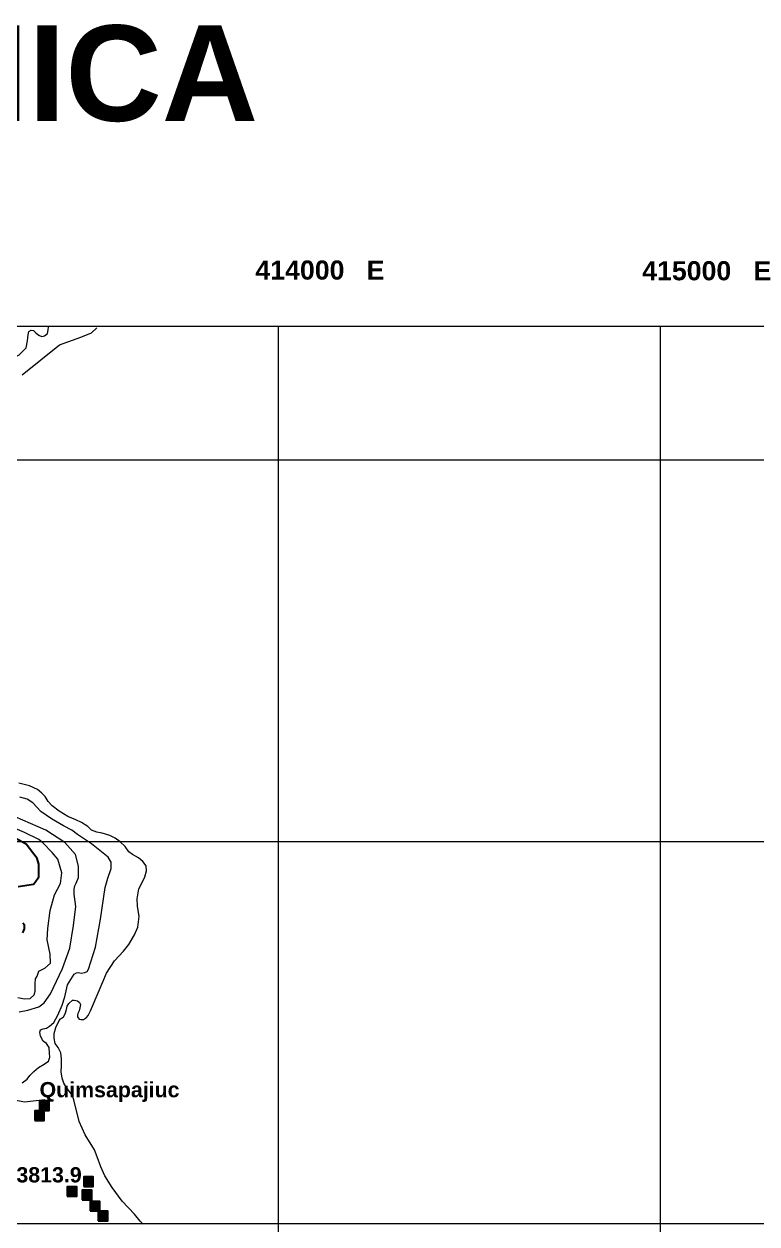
# Model space of a CAD drawing. Header units: metres. Extents: x 405809 to 420020, y 8257398 to 8272141.
# Drawn here: x 413335 to 415253, y 8268999 to 8272141 of the extents above; entities that cross this region are included whole.
import ezdxf
from ezdxf.enums import TextEntityAlignment as Align

# ---------------------------------------------------------------- set-up
doc = ezdxf.new("R2010")
doc.units = ezdxf.units.M
for name, color, linetype, lineweight in [('COORDENADAS', 30, 'Continuous', 5), ('CURVAS MAESTRAS', 90, 'Continuous', 25), ('CURVAS SECUNDARIS', 46, 'Continuous', 9), ('PERIMETRO DE LA ISLA', 7, 'Continuous', 18), ('texto', 7, 'Continuous', 13)]:
    doc.layers.add(name, color=color, linetype=linetype, lineweight=lineweight)
doc.layers.add('VIVIENDAS', color=1, linetype='Continuous')
doc.styles.add('CARLOS', font='arialbd.ttf', dxfattribs={"height": 48})

msp = doc.modelspace()

# ---------------------------------------------------------------- hatches: boundary and pattern name
at = {"layer": 'VIVIENDAS'}
for points in [[(413375.7, 8269296), (413400.7, 8269296), (413400.7, 8269321), (413375.7, 8269321)], [(413362.7, 8269270), (413387.7, 8269270), (413387.7, 8269295), (413362.7, 8269295)], [(413491, 8269096.9), (413516, 8269096.9), (413516, 8269121.9), (413491, 8269121.9)], [(413447.6, 8269071.2), (413472.6, 8269071.2), (413472.6, 8269096.2), (413447.6, 8269096.2)], [(413487.3, 8269062.4), (413512.3, 8269062.4), (413512.3, 8269087.4), (413487.3, 8269087.4)], [(413507.9, 8269032.8), (413532.9, 8269032.8), (413532.9, 8269057.8), (413507.9, 8269057.8)], [(413529.2, 8269007.1), (413554.2, 8269007.1), (413554.2, 8269032.1), (413529.2, 8269032.1)]]:
    msp.add_hatch(color=256, dxfattribs=at).paths.add_polyline_path(points)

# ---------------------------------------------------------------- linework, layer by layer
at = {"layer": 'COORDENADAS'}
for p, q in [((406200, 8271350), (419600, 8271350)), ((414000, 8271350), (414000, 8257550)), ((415000, 8271350), (415000, 8257550)), ((406200, 8271000), (419600, 8271000)), ((406200, 8270000), (419600, 8270000)), ((406200, 8269000), (419600, 8269000))]:
    msp.add_line(p, q, dxfattribs=at)
at = {"layer": 'CURVAS MAESTRAS'}
for points in [[(413319.6, 8269882.3), (413359.2, 8269888.7), (413364, 8269893.5), (413373.5, 8269907.8), (413373.5, 8269941.1), (413368.8, 8269955.4), (413340.2, 8269993.5), (413268.7, 8270031.6)], [(413331.8, 8269760.8), (413336, 8269771.8), (413336, 8269781), (413331.3, 8269786.7)]]:
    msp.add_lwpolyline(points, dxfattribs=at)
at = {"layer": 'CURVAS SECUNDARIS'}
for points in [[(413121.7, 8271251.4), (413154.7, 8271262.2), (413173, 8271266.8), (413210.1, 8271269.6), (413254.6, 8271262.2), (413288.2, 8271260.5), (413321.4, 8271273.7), (413340.8, 8271293.1), (413344.3, 8271311.4), (413346, 8271326.8), (413347.7, 8271335.9), (413353.8, 8271339.4), (413359.5, 8271338.3), (413366, 8271332.6), (413370.8, 8271327.8), (413375.5, 8271325), (413381.7, 8271323.2), (413388.8, 8271324.5), (413396.1, 8271331), (413398.1, 8271339.9), (413399.1, 8271347.3)], [(413330, 8269368.4), (413342.8, 8269378.3), (413350.3, 8269387.7), (413360.8, 8269398.1), (413372.4, 8269408.5), (413387.5, 8269417.2), (413398.5, 8269425.3), (413402, 8269435.8), (413401.4, 8269445.7), (413400.2, 8269460.8), (413393.3, 8269471.8), (413385.1, 8269477.6), (413377.6, 8269490.9), (413375.9, 8269501.3), (413377.6, 8269507.1), (413384.6, 8269509.4), (413393.3, 8269511.2), (413401.6, 8269516.5), (413413, 8269526.2), (413423.2, 8269545.9), (413434.9, 8269572.1), (413441.4, 8269593.3), (413445.1, 8269609.3), (413448.6, 8269625.2), (413466.1, 8269652.8), (413472.5, 8269656.5), (413477.1, 8269657.4), (413484.5, 8269655.5), (413493.7, 8269657.4), (413500.1, 8269660.1), (413503.5, 8269665.9), (413521.9, 8269723.7), (413535, 8269797.2), (413547, 8269880.3), (413554.2, 8269903.9), (413562.5, 8269929.5), (413562.5, 8269945.9), (413555.3, 8269959.3), (413537.8, 8269973.6), (413511, 8269994.5), (413475, 8270019.1), (413459.6, 8270030.4), (413438, 8270041.7), (413407.1, 8270060.1), (413378.4, 8270078.6), (413357.8, 8270101.2), (413343.4, 8270111.4), (413323.9, 8270116.6)], [(413321.9, 8269554.5), (413344.6, 8269558.4), (413373.7, 8269567.8), (413387.5, 8269577.6), (413404.1, 8269601.2), (413435.1, 8269667.4), (413454.8, 8269720.9), (413464.7, 8269780), (413470, 8269830.5), (413466.1, 8269862.3), (413466.1, 8269875.3), (413467.4, 8269884), (413471.7, 8269890.9), (413477.8, 8269906), (413477.8, 8269935.7), (413469.1, 8269966.7), (413441.8, 8269997.7), (413391.7, 8270030.2), (413351.7, 8270047.7), (413311.5, 8270065.3)], [(413319, 8269592.1), (413336.3, 8269588.2), (413351.1, 8269589.5), (413361.4, 8269598.5), (413363.8, 8269608.2), (413363.8, 8269628.3), (413365, 8269640.3), (413369, 8269647.8), (413373.6, 8269660.4), (413389.6, 8269668.4), (413404.3, 8269681.6), (413402.8, 8269705), (413395.5, 8269743.1), (413396.9, 8269772.5), (413402.8, 8269819.4), (413414.6, 8269860.4), (413430.3, 8269890.3), (413433.4, 8269918.2), (413423.1, 8269954.3), (413408.3, 8269971.5), (413384.5, 8269996.1), (413373.8, 8270006), (413336, 8270024), (413289.2, 8270043.7)], [(412776.3, 8269521.6), (412815.8, 8269496.2), (412869.3, 8269463.9), (412955.2, 8269440), (413008.7, 8269425.9), (413094.7, 8269407.7), (413182, 8269375.3), (413227.2, 8269354), (413278, 8269330.1), (413335.7, 8269318.9), (413389.2, 8269324.5)]]:
    msp.add_lwpolyline(points, dxfattribs=at)
at = {"layer": 'PERIMETRO DE LA ISLA'}
for points in [[(413329.9, 8271222.7), (413379.2, 8271261.3), (413427.7, 8271300.7), (413483.8, 8271321.1), (413511.2, 8271332.6), (413525.6, 8271345.7)], [(413646.6, 8268998.3), (413638.5, 8269006.4), (413623.9, 8269024.2), (413591.4, 8269058.4), (413565.3, 8269094.7), (413546.6, 8269124.9), (413535.6, 8269148.2), (413526, 8269174.2), (413519.1, 8269192.7), (413494.4, 8269232.5), (413479.3, 8269266.8), (413465.5, 8269324.1), (413462, 8269335.5), (413453.3, 8269346.8), (413444.2, 8269358.4), (413439, 8269367.1), (413434.7, 8269380.9), (413432.1, 8269397.4), (413432.6, 8269413.5), (413433.1, 8269431.6), (413431.5, 8269447), (413423.8, 8269461.3), (413416.6, 8269471.7), (413413.7, 8269485.4), (413414.1, 8269497.4), (413418, 8269513.6), (413426.8, 8269531.9), (413430.7, 8269536), (413438.1, 8269541.2), (413442.5, 8269549.2), (413445.8, 8269560.2), (413448.1, 8269568.8), (413452.2, 8269576.2), (413461.8, 8269584.5), (413466.2, 8269584.5), (413474.5, 8269582.8), (413480, 8269578.4), (413482.2, 8269573.8), (413480.7, 8269565.2), (413478.8, 8269557), (413476, 8269549.5), (413474.8, 8269545.5), (413474.8, 8269541.2), (413476.3, 8269538.7), (413479.1, 8269535.5), (413483.4, 8269534.2), (413490.6, 8269534.2), (413498.7, 8269539.2), (413502.6, 8269544.7), (413509.2, 8269557.3), (413531.4, 8269610.5), (413550.7, 8269655.6), (413571.2, 8269687.6), (413595.6, 8269713.4), (413609.5, 8269730.2), (413624, 8269756.3), (413633, 8269776.1), (413636.6, 8269804.1), (413632, 8269831.4), (413631.1, 8269850.3), (413635.7, 8269876.4), (413644.2, 8269893.4), (413650.6, 8269907.5), (413655.1, 8269923.5), (413654.5, 8269936.9), (413646.1, 8269947.8), (413634.6, 8269958), (413619.1, 8269965.9), (413609.5, 8269973.6), (413599.9, 8269987), (413586.4, 8269999.8), (413573.3, 8270008.7), (413559.6, 8270016.4), (413539.2, 8270022.5), (413525.4, 8270025), (413511.7, 8270030.1), (413502, 8270039.8), (413485.2, 8270049.9), (413470.3, 8270057.1), (413449.9, 8270065.8), (413426.5, 8270080), (413408.6, 8270093.8), (413398.4, 8270105.5), (413390.1, 8270117.9), (413381.5, 8270126.5), (413369.7, 8270136.2), (413349.4, 8270145.8), (413321.3, 8270153)]]:
    msp.add_lwpolyline(points, dxfattribs=at)
at = {"layer": 'VIVIENDAS'}
for points in [[(413375.7, 8269296), (413400.7, 8269296), (413400.7, 8269321), (413375.7, 8269321)], [(413362.7, 8269270), (413387.7, 8269270), (413387.7, 8269295), (413362.7, 8269295)], [(413491, 8269096.9), (413516, 8269096.9), (413516, 8269121.9), (413491, 8269121.9)], [(413447.6, 8269071.2), (413472.6, 8269071.2), (413472.6, 8269096.2), (413447.6, 8269096.2)], [(413487.3, 8269062.4), (413512.3, 8269062.4), (413512.3, 8269087.4), (413487.3, 8269087.4)], [(413507.9, 8269032.8), (413532.9, 8269032.8), (413532.9, 8269057.8), (413507.9, 8269057.8)], [(413529.2, 8269007.1), (413554.2, 8269007.1), (413554.2, 8269032.1), (413529.2, 8269032.1)]]:
    msp.add_lwpolyline(points, close=True, dxfattribs=at)

# ---------------------------------------------------------------- texts
at = {"layer": 'texto', "style": 'CARLOS'}
msp.add_text('CAPACHICA', height=250, dxfattribs=at).set_placement((412900, 8271887.4), align=Align.CENTER)
for s, height, p in [('414000   E', 50, (413940.5, 8271471.8)), ('415000   E', 50, (414952.9, 8271470)), ('Quimsapajiuc', 40, (413375.4, 8269330.5)), ('3813.9', 40, (413314.9, 8269107.5))]:
    msp.add_text(s, height=height, dxfattribs=at).set_placement(p)

doc.saveas('drawing.dxf')
